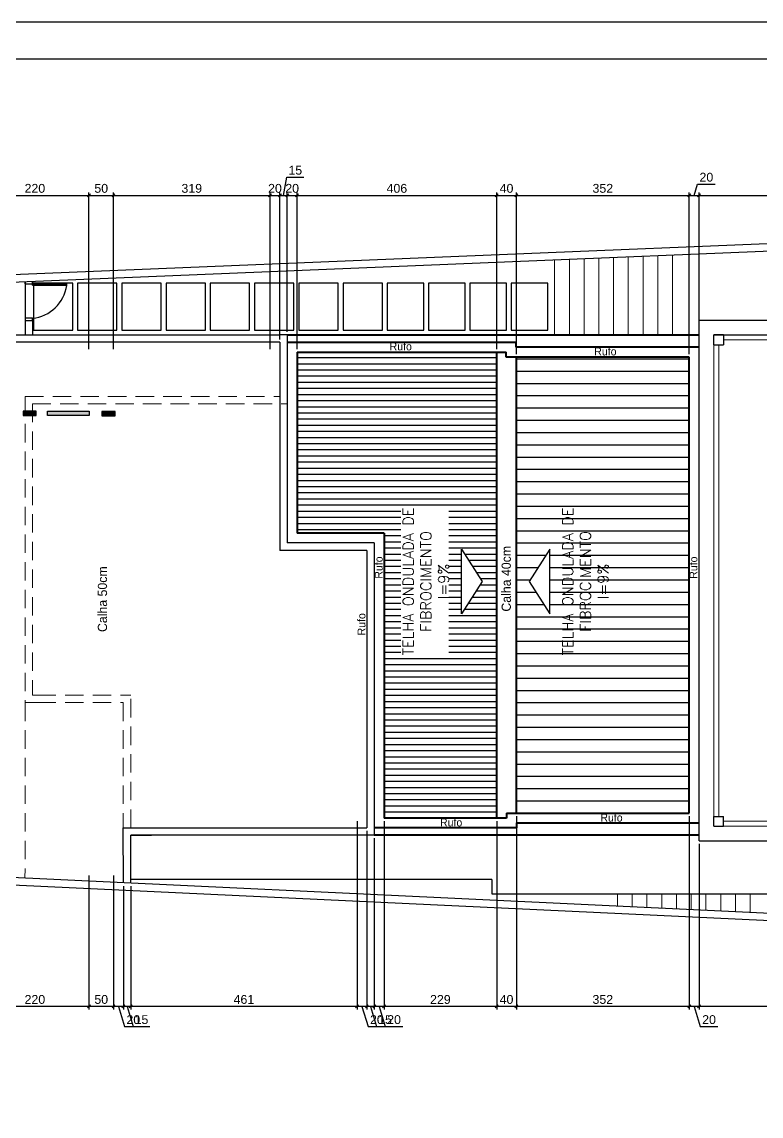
# Model space of a CAD drawing. Extents: x -165 to 197, y 154 to 653.
# Drawn here: x 23.49 to 38.53, y 471.67 to 493.94 of the extents above; entities that cross this region are included whole.
import ezdxf

# ---------------------------------------------------------------- set-up
doc = ezdxf.new("R2010")
doc.units = 0
doc.header["$MEASUREMENT"] = 0
doc.header["$PDMODE"] = 3
doc.header["$PDSIZE"] = 0.1
doc.linetypes.add('HIDDEN', pattern=[0.375, 0.25, -0.125])
doc.layers.get('0').update_dxf_attribs({"linetype": 'CONTINUOUS'})
doc.layers.get('DEFPOINTS').update_dxf_attribs({"linetype": 'CONTINUOUS'})
for name, color, linetype, lineweight in [('AIT-ESQUADRIA 34', 252, 'CONTINUOUS', 15), ('AIT-PAREDE', 4, 'CONTINUOUS', 30), ('FININHA', 251, 'CONTINUOUS', 25), ('PAREDES', 7, 'CONTINUOUS', 40), ('projeção', 251, 'CONTINUOUS', 18), ('Telhado', 36, 'CONTINUOUS', 25)]:
    doc.layers.add(name, color=color, linetype=linetype, lineweight=lineweight)
for name, color, linetype in [('AIT-PORTAS', 2, 'CONTINUOUS'), ('COTA', 1, 'CONTINUOUS'), ('LINHA CORTE', 7, 'CONTINUOUS'), ('MARGEM', 4, 'CONTINUOUS'), ('TEXTO', 190, 'CONTINUOUS'), ('TXT-LAYOUT', 192, 'CONTINUOUS')]:
    doc.layers.add(name, color=color, linetype=linetype)
doc.styles.add('ARIAL', font='ARIAL.TTF', dxfattribs={"height": 0.18})
doc.styles.add('PLANTA', font='stylu.ttf', dxfattribs={"height": 0.22})
doc.styles.add('SIMPLEX', font='simplex.shx')
doc.dimstyles.new('Copy of ISO-25', dxfattribs={"dimtxt": 0.18, "dimasz": 0.06, "dimexe": 0.06, "dimexo": 0.06, "dimgap": 0.05, "dimtad": 1, "dimdec": 0, "dimlfac": 100, "dimdsep": 46, "dimtxsty": 'ARIAL', "dimblk1": 'OBLIQUE', "dimblk2": 'OBLIQUE', "dimsah": 1, "dimcen": 2.5, "dimdle": 0.06, "dimclrd": 256, "dimclre": 256, "dimclrt": 256, "dimadec": 0, "dimazin": 0, "dimtfac": 1, "dimtdec": 0, "dimtmove": 1, "dimatfit": 3, "dimldrblk": 'OBLIQUE', "dimfxl": 0, "dimtolj": 1, "dimtzin": 0, "dimlwd": -1, "dimlwe": -1, "dimarcsym": 0})

# ---------------------------------------------------------------- blocks, each defined once
blk = doc.blocks.new('_OBLIQUE')
at = {"color": 0, "linetype": 'ByBlock'}
blk.add_line((-0.5, -0.5), (0.5, 0.5), dxfattribs=at)
blk = doc.blocks.new('*D96')
at = {"layer": 'COTA'}
for p, q in [((22.591, 490.412), (24.911, 490.412)), ((22.651, 487.281), (22.651, 490.472)), ((24.851, 487.281), (24.851, 490.472))]:
    blk.add_line(p, q, dxfattribs=at)
at = {"layer": 'DEFPOINTS', "color": 0}
for p in [(24.851, 490.412), (22.651, 487.221), (24.851, 487.221)]:
    blk.add_point(p, dxfattribs=at)
at = {"layer": 'COTA', "xscale": 0.06, "yscale": 0.06, "zscale": 0.06, "rotation": 180}
blk.add_blockref('_OBLIQUE', (22.651, 490.412), dxfattribs=at)
at = {"layer": 'COTA', "xscale": 0.06, "yscale": 0.06, "zscale": 0.06}
blk.add_blockref('_OBLIQUE', (24.851, 490.412), dxfattribs=at)
at = {"layer": 'COTA', "insert": (23.751, 490.554), "char_height": 0.18, "attachment_point": 5, "style": 'ARIAL'}
blk.add_mtext('\\A1;220', dxfattribs=at)
blk = doc.blocks.new('*D97')
at = {"layer": 'COTA'}
for p, q in [((24.791, 490.412), (25.411, 490.412)), ((24.851, 487.281), (24.851, 490.472)), ((25.351, 487.281), (25.351, 490.472))]:
    blk.add_line(p, q, dxfattribs=at)
at = {"layer": 'DEFPOINTS', "color": 0}
for p in [(25.351, 490.412), (24.851, 487.221), (25.351, 487.221)]:
    blk.add_point(p, dxfattribs=at)
at = {"layer": 'COTA', "xscale": 0.06, "yscale": 0.06, "zscale": 0.06, "rotation": 180}
blk.add_blockref('_OBLIQUE', (24.851, 490.412), dxfattribs=at)
at = {"layer": 'COTA', "xscale": 0.06, "yscale": 0.06, "zscale": 0.06}
blk.add_blockref('_OBLIQUE', (25.351, 490.412), dxfattribs=at)
at = {"layer": 'COTA', "insert": (25.101, 490.554), "char_height": 0.18, "attachment_point": 5, "style": 'ARIAL'}
blk.add_mtext('\\A1;50', dxfattribs=at)
blk = doc.blocks.new('*D98')
at = {"layer": 'COTA'}
for p, q in [((25.291, 490.412), (28.596, 490.412)), ((25.351, 487.281), (25.351, 490.472)), ((28.536, 487.281), (28.536, 490.472))]:
    blk.add_line(p, q, dxfattribs=at)
at = {"layer": 'DEFPOINTS', "color": 0}
for p in [(28.536, 490.412), (25.351, 487.221), (28.536, 487.221)]:
    blk.add_point(p, dxfattribs=at)
at = {"layer": 'COTA', "xscale": 0.06, "yscale": 0.06, "zscale": 0.06, "rotation": 180}
blk.add_blockref('_OBLIQUE', (25.351, 490.412), dxfattribs=at)
at = {"layer": 'COTA', "xscale": 0.06, "yscale": 0.06, "zscale": 0.06}
blk.add_blockref('_OBLIQUE', (28.536, 490.412), dxfattribs=at)
at = {"layer": 'COTA', "insert": (26.943, 490.554), "char_height": 0.18, "attachment_point": 5, "style": 'ARIAL'}
blk.add_mtext('\\A1;319', dxfattribs=at)
blk = doc.blocks.new('*D99')
at = {"layer": 'COTA'}
for p, q in [((28.476, 490.412), (28.796, 490.412)), ((28.536, 487.281), (28.536, 490.472)), ((28.736, 487.481), (28.736, 490.472))]:
    blk.add_line(p, q, dxfattribs=at)
at = {"layer": 'DEFPOINTS', "color": 0}
for p in [(28.736, 490.412), (28.736, 487.421), (28.536, 487.221)]:
    blk.add_point(p, dxfattribs=at)
at = {"layer": 'COTA', "xscale": 0.06, "yscale": 0.06, "zscale": 0.06, "rotation": 180}
blk.add_blockref('_OBLIQUE', (28.536, 490.412), dxfattribs=at)
at = {"layer": 'COTA', "xscale": 0.06, "yscale": 0.06, "zscale": 0.06}
blk.add_blockref('_OBLIQUE', (28.736, 490.412), dxfattribs=at)
at = {"layer": 'COTA', "insert": (28.636, 490.554), "char_height": 0.18, "attachment_point": 5, "style": 'ARIAL'}
blk.add_mtext('\\A1;20', dxfattribs=at)
blk = doc.blocks.new('*D100')
at = {"layer": 'COTA'}
for p, q in [((28.811, 490.412), (28.879, 490.781)), ((28.879, 490.781), (29.221, 490.781)), ((28.676, 490.412), (28.946, 490.412)), ((28.736, 487.481), (28.736, 490.472)), ((28.886, 487.631), (28.886, 490.472))]:
    blk.add_line(p, q, dxfattribs=at)
at = {"layer": 'DEFPOINTS', "color": 0}
for p in [(28.886, 490.412), (28.736, 487.421), (28.886, 487.571)]:
    blk.add_point(p, dxfattribs=at)
at = {"layer": 'COTA', "xscale": 0.06, "yscale": 0.06, "zscale": 0.06, "rotation": 180}
blk.add_blockref('_OBLIQUE', (28.736, 490.412), dxfattribs=at)
at = {"layer": 'COTA', "xscale": 0.06, "yscale": 0.06, "zscale": 0.06}
blk.add_blockref('_OBLIQUE', (28.886, 490.412), dxfattribs=at)
at = {"layer": 'COTA', "insert": (29.05, 490.923), "char_height": 0.18, "attachment_point": 5, "style": 'ARIAL'}
blk.add_mtext('\\A1;15', dxfattribs=at)
blk = doc.blocks.new('*D101')
at = {"layer": 'COTA'}
for p, q in [((28.826, 490.412), (29.146, 490.412)), ((28.886, 487.631), (28.886, 490.472)), ((29.086, 487.281), (29.086, 490.472))]:
    blk.add_line(p, q, dxfattribs=at)
at = {"layer": 'DEFPOINTS', "color": 0}
for p in [(29.086, 490.412), (28.886, 487.571), (29.086, 487.221)]:
    blk.add_point(p, dxfattribs=at)
at = {"layer": 'COTA', "xscale": 0.06, "yscale": 0.06, "zscale": 0.06, "rotation": 180}
blk.add_blockref('_OBLIQUE', (28.886, 490.412), dxfattribs=at)
at = {"layer": 'COTA', "xscale": 0.06, "yscale": 0.06, "zscale": 0.06}
blk.add_blockref('_OBLIQUE', (29.086, 490.412), dxfattribs=at)
at = {"layer": 'COTA', "insert": (28.986, 490.554), "char_height": 0.18, "attachment_point": 5, "style": 'ARIAL'}
blk.add_mtext('\\A1;20', dxfattribs=at)
blk = doc.blocks.new('*D102')
at = {"layer": 'COTA'}
for p, q in [((29.026, 490.412), (33.208, 490.412)), ((29.086, 487.281), (29.086, 490.472)), ((33.148, 487.281), (33.148, 490.472))]:
    blk.add_line(p, q, dxfattribs=at)
at = {"layer": 'DEFPOINTS', "color": 0}
for p in [(33.148, 490.412), (29.086, 487.221), (33.148, 487.221)]:
    blk.add_point(p, dxfattribs=at)
at = {"layer": 'COTA', "xscale": 0.06, "yscale": 0.06, "zscale": 0.06, "rotation": 180}
blk.add_blockref('_OBLIQUE', (29.086, 490.412), dxfattribs=at)
at = {"layer": 'COTA', "xscale": 0.06, "yscale": 0.06, "zscale": 0.06}
blk.add_blockref('_OBLIQUE', (33.148, 490.412), dxfattribs=at)
at = {"layer": 'COTA', "insert": (31.117, 490.554), "char_height": 0.18, "attachment_point": 5, "style": 'ARIAL'}
blk.add_mtext('\\A1;406', dxfattribs=at)
blk = doc.blocks.new('*D103')
at = {"layer": 'COTA'}
for p, q in [((33.088, 490.412), (33.608, 490.412)), ((33.148, 487.281), (33.148, 490.472)), ((33.548, 487.181), (33.548, 490.472))]:
    blk.add_line(p, q, dxfattribs=at)
at = {"layer": 'DEFPOINTS', "color": 0}
for p in [(33.548, 490.412), (33.148, 487.221), (33.548, 487.121)]:
    blk.add_point(p, dxfattribs=at)
at = {"layer": 'COTA', "xscale": 0.06, "yscale": 0.06, "zscale": 0.06, "rotation": 180}
blk.add_blockref('_OBLIQUE', (33.148, 490.412), dxfattribs=at)
at = {"layer": 'COTA', "xscale": 0.06, "yscale": 0.06, "zscale": 0.06}
blk.add_blockref('_OBLIQUE', (33.548, 490.412), dxfattribs=at)
at = {"layer": 'COTA', "insert": (33.348, 490.554), "char_height": 0.18, "attachment_point": 5, "style": 'ARIAL'}
blk.add_mtext('\\A1;40', dxfattribs=at)
blk = doc.blocks.new('*D104')
at = {"layer": 'COTA'}
for p, q in [((33.488, 490.412), (37.126, 490.412)), ((33.548, 487.181), (33.548, 490.472)), ((37.066, 487.181), (37.066, 490.472))]:
    blk.add_line(p, q, dxfattribs=at)
at = {"layer": 'DEFPOINTS', "color": 0}
for p in [(37.066, 490.412), (33.548, 487.121), (37.066, 487.121)]:
    blk.add_point(p, dxfattribs=at)
at = {"layer": 'COTA', "xscale": 0.06, "yscale": 0.06, "zscale": 0.06, "rotation": 180}
blk.add_blockref('_OBLIQUE', (33.548, 490.412), dxfattribs=at)
at = {"layer": 'COTA', "xscale": 0.06, "yscale": 0.06, "zscale": 0.06}
blk.add_blockref('_OBLIQUE', (37.066, 490.412), dxfattribs=at)
at = {"layer": 'COTA', "insert": (35.307, 490.554), "char_height": 0.18, "attachment_point": 5, "style": 'ARIAL'}
blk.add_mtext('\\A1;352', dxfattribs=at)
blk = doc.blocks.new('*D105')
at = {"layer": 'COTA'}
for p, q in [((37.166, 490.412), (37.234, 490.639)), ((37.234, 490.639), (37.594, 490.639)), ((37.006, 490.412), (37.326, 490.412)), ((37.066, 487.181), (37.066, 490.472)), ((37.266, 487.381), (37.266, 490.472))]:
    blk.add_line(p, q, dxfattribs=at)
at = {"layer": 'DEFPOINTS', "color": 0}
for p in [(37.266, 490.412), (37.266, 487.321), (37.066, 487.121)]:
    blk.add_point(p, dxfattribs=at)
at = {"layer": 'COTA', "xscale": 0.06, "yscale": 0.06, "zscale": 0.06, "rotation": 180}
blk.add_blockref('_OBLIQUE', (37.066, 490.412), dxfattribs=at)
at = {"layer": 'COTA', "xscale": 0.06, "yscale": 0.06, "zscale": 0.06}
blk.add_blockref('_OBLIQUE', (37.266, 490.412), dxfattribs=at)
at = {"layer": 'COTA', "insert": (37.414, 490.781), "char_height": 0.18, "attachment_point": 5, "style": 'ARIAL'}
blk.add_mtext('\\A1;20', dxfattribs=at)
blk = doc.blocks.new('*D106')
at = {"layer": 'COTA'}
for p, q in [((37.206, 490.412), (41.826, 490.412)), ((37.266, 487.381), (37.266, 490.472)), ((41.766, 487.631), (41.766, 490.472))]:
    blk.add_line(p, q, dxfattribs=at)
at = {"layer": 'DEFPOINTS', "color": 0}
for p in [(41.766, 490.412), (41.766, 487.571), (37.266, 487.321)]:
    blk.add_point(p, dxfattribs=at)
at = {"layer": 'COTA', "xscale": 0.06, "yscale": 0.06, "zscale": 0.06, "rotation": 180}
blk.add_blockref('_OBLIQUE', (37.266, 490.412), dxfattribs=at)
at = {"layer": 'COTA', "xscale": 0.06, "yscale": 0.06, "zscale": 0.06}
blk.add_blockref('_OBLIQUE', (41.766, 490.412), dxfattribs=at)
at = {"layer": 'COTA', "insert": (39.516, 490.554), "char_height": 0.18, "attachment_point": 5, "style": 'ARIAL'}
blk.add_mtext('\\A1;450', dxfattribs=at)
blk = doc.blocks.new('*D129')
at = {"layer": 'COTA'}
for p, q in [((37.266, 477.211), (37.266, 473.841)), ((41.766, 477.326), (41.766, 473.841)), ((41.826, 473.901), (37.206, 473.901))]:
    blk.add_line(p, q, dxfattribs=at)
at = {"layer": 'DEFPOINTS', "color": 0}
for p in [(41.766, 477.386), (37.266, 477.271), (37.266, 473.901)]:
    blk.add_point(p, dxfattribs=at)
at = {"layer": 'COTA', "xscale": 0.06, "yscale": 0.06, "zscale": 0.06, "rotation": 180}
blk.add_blockref('_OBLIQUE', (37.266, 473.901), dxfattribs=at)
at = {"layer": 'COTA', "xscale": 0.06, "yscale": 0.06, "zscale": 0.06}
blk.add_blockref('_OBLIQUE', (41.766, 473.901), dxfattribs=at)
at = {"layer": 'COTA', "insert": (39.516, 474.043), "char_height": 0.18, "attachment_point": 5, "style": 'ARIAL'}
blk.add_mtext('\\A1;450', dxfattribs=at)
blk = doc.blocks.new('*D130')
at = {"layer": 'COTA'}
for p, q in [((37.066, 477.776), (37.066, 473.841)), ((37.266, 477.211), (37.266, 473.841)), ((37.326, 473.901), (37.006, 473.901)), ((37.166, 473.901), (37.289, 473.49)), ((37.289, 473.49), (37.649, 473.49))]:
    blk.add_line(p, q, dxfattribs=at)
at = {"layer": 'DEFPOINTS', "color": 0}
for p in [(37.066, 477.836), (37.266, 477.271), (37.066, 473.901)]:
    blk.add_point(p, dxfattribs=at)
at = {"layer": 'COTA', "xscale": 0.06, "yscale": 0.06, "zscale": 0.06, "rotation": 180}
blk.add_blockref('_OBLIQUE', (37.066, 473.901), dxfattribs=at)
at = {"layer": 'COTA', "xscale": 0.06, "yscale": 0.06, "zscale": 0.06}
blk.add_blockref('_OBLIQUE', (37.266, 473.901), dxfattribs=at)
at = {"layer": 'COTA', "insert": (37.469, 473.632), "char_height": 0.18, "attachment_point": 5, "style": 'ARIAL'}
blk.add_mtext('\\A1;20', dxfattribs=at)
blk = doc.blocks.new('*D131')
at = {"layer": 'COTA'}
for p, q in [((33.548, 477.776), (33.548, 473.841)), ((37.066, 477.776), (37.066, 473.841)), ((37.126, 473.901), (33.488, 473.901))]:
    blk.add_line(p, q, dxfattribs=at)
at = {"layer": 'DEFPOINTS', "color": 0}
for p in [(33.548, 477.836), (37.066, 477.836), (33.548, 473.901)]:
    blk.add_point(p, dxfattribs=at)
at = {"layer": 'COTA', "xscale": 0.06, "yscale": 0.06, "zscale": 0.06, "rotation": 180}
blk.add_blockref('_OBLIQUE', (33.548, 473.901), dxfattribs=at)
at = {"layer": 'COTA', "xscale": 0.06, "yscale": 0.06, "zscale": 0.06}
blk.add_blockref('_OBLIQUE', (37.066, 473.901), dxfattribs=at)
at = {"layer": 'COTA', "insert": (35.307, 474.043), "char_height": 0.18, "attachment_point": 5, "style": 'ARIAL'}
blk.add_mtext('\\A1;352', dxfattribs=at)
blk = doc.blocks.new('*D132')
at = {"layer": 'COTA'}
for p, q in [((33.148, 477.676), (33.148, 473.841)), ((33.548, 477.776), (33.548, 473.841)), ((33.608, 473.901), (33.088, 473.901))]:
    blk.add_line(p, q, dxfattribs=at)
at = {"layer": 'DEFPOINTS', "color": 0}
for p in [(33.548, 477.836), (33.148, 477.736), (33.148, 473.901)]:
    blk.add_point(p, dxfattribs=at)
at = {"layer": 'COTA', "xscale": 0.06, "yscale": 0.06, "zscale": 0.06, "rotation": 180}
blk.add_blockref('_OBLIQUE', (33.148, 473.901), dxfattribs=at)
at = {"layer": 'COTA', "xscale": 0.06, "yscale": 0.06, "zscale": 0.06}
blk.add_blockref('_OBLIQUE', (33.548, 473.901), dxfattribs=at)
at = {"layer": 'COTA', "insert": (33.348, 474.043), "char_height": 0.18, "attachment_point": 5, "style": 'ARIAL'}
blk.add_mtext('\\A1;40', dxfattribs=at)
blk = doc.blocks.new('*D133')
at = {"layer": 'COTA'}
for p, q in [((30.856, 477.676), (30.856, 473.841)), ((33.148, 477.676), (33.148, 473.841)), ((33.208, 473.901), (30.796, 473.901))]:
    blk.add_line(p, q, dxfattribs=at)
at = {"layer": 'DEFPOINTS', "color": 0}
for p in [(30.856, 477.736), (33.148, 477.736), (30.856, 473.901)]:
    blk.add_point(p, dxfattribs=at)
at = {"layer": 'COTA', "xscale": 0.06, "yscale": 0.06, "zscale": 0.06, "rotation": 180}
blk.add_blockref('_OBLIQUE', (30.856, 473.901), dxfattribs=at)
at = {"layer": 'COTA', "xscale": 0.06, "yscale": 0.06, "zscale": 0.06}
blk.add_blockref('_OBLIQUE', (33.148, 473.901), dxfattribs=at)
at = {"layer": 'COTA', "insert": (32.002, 474.043), "char_height": 0.18, "attachment_point": 5, "style": 'ARIAL'}
blk.add_mtext('\\A1;229', dxfattribs=at)
blk = doc.blocks.new('*D134')
at = {"layer": 'COTA'}
for p, q in [((30.856, 477.676), (30.856, 473.841)), ((30.656, 477.326), (30.656, 473.841)), ((30.916, 473.901), (30.596, 473.901)), ((30.756, 473.901), (30.88, 473.49)), ((30.88, 473.49), (31.24, 473.49))]:
    blk.add_line(p, q, dxfattribs=at)
at = {"layer": 'DEFPOINTS', "color": 0}
for p in [(30.856, 477.736), (30.656, 477.386), (30.656, 473.901)]:
    blk.add_point(p, dxfattribs=at)
at = {"layer": 'COTA', "xscale": 0.06, "yscale": 0.06, "zscale": 0.06, "rotation": 180}
blk.add_blockref('_OBLIQUE', (30.656, 473.901), dxfattribs=at)
at = {"layer": 'COTA', "xscale": 0.06, "yscale": 0.06, "zscale": 0.06}
blk.add_blockref('_OBLIQUE', (30.856, 473.901), dxfattribs=at)
at = {"layer": 'COTA', "insert": (31.06, 473.632), "char_height": 0.18, "attachment_point": 5, "style": 'ARIAL'}
blk.add_mtext('\\A1;20', dxfattribs=at)
blk = doc.blocks.new('*D135')
at = {"layer": 'COTA'}
for p, q in [((30.506, 477.476), (30.506, 473.841)), ((30.656, 477.326), (30.656, 473.841)), ((30.716, 473.901), (30.446, 473.901)), ((30.581, 473.901), (30.705, 473.49)), ((30.705, 473.49), (31.047, 473.49))]:
    blk.add_line(p, q, dxfattribs=at)
at = {"layer": 'DEFPOINTS', "color": 0}
for p in [(30.506, 477.536), (30.656, 477.386), (30.506, 473.901)]:
    blk.add_point(p, dxfattribs=at)
at = {"layer": 'COTA', "xscale": 0.06, "yscale": 0.06, "zscale": 0.06, "rotation": 180}
blk.add_blockref('_OBLIQUE', (30.506, 473.901), dxfattribs=at)
at = {"layer": 'COTA', "xscale": 0.06, "yscale": 0.06, "zscale": 0.06}
blk.add_blockref('_OBLIQUE', (30.656, 473.901), dxfattribs=at)
at = {"layer": 'COTA', "insert": (30.876, 473.632), "char_height": 0.18, "attachment_point": 5, "style": 'ARIAL'}
blk.add_mtext('\\A1;15', dxfattribs=at)
blk = doc.blocks.new('*D136')
at = {"layer": 'COTA'}
for p, q in [((30.306, 477.676), (30.306, 473.841)), ((30.506, 477.476), (30.506, 473.841)), ((30.566, 473.901), (30.246, 473.901)), ((30.406, 473.901), (30.53, 473.49)), ((30.53, 473.49), (30.89, 473.49))]:
    blk.add_line(p, q, dxfattribs=at)
at = {"layer": 'DEFPOINTS', "color": 0}
for p in [(30.306, 477.736), (30.506, 477.536), (30.306, 473.901)]:
    blk.add_point(p, dxfattribs=at)
at = {"layer": 'COTA', "xscale": 0.06, "yscale": 0.06, "zscale": 0.06, "rotation": 180}
blk.add_blockref('_OBLIQUE', (30.306, 473.901), dxfattribs=at)
at = {"layer": 'COTA', "xscale": 0.06, "yscale": 0.06, "zscale": 0.06}
blk.add_blockref('_OBLIQUE', (30.506, 473.901), dxfattribs=at)
at = {"layer": 'COTA', "insert": (30.71, 473.632), "char_height": 0.18, "attachment_point": 5, "style": 'ARIAL'}
blk.add_mtext('\\A1;20', dxfattribs=at)
blk = doc.blocks.new('*D137')
at = {"layer": 'COTA'}
for p, q in [((30.306, 477.676), (30.306, 473.841)), ((25.701, 476.35), (25.701, 473.841)), ((30.366, 473.901), (25.641, 473.901))]:
    blk.add_line(p, q, dxfattribs=at)
at = {"layer": 'DEFPOINTS', "color": 0}
for p in [(30.306, 477.736), (25.701, 476.41), (25.701, 473.901)]:
    blk.add_point(p, dxfattribs=at)
at = {"layer": 'COTA', "xscale": 0.06, "yscale": 0.06, "zscale": 0.06, "rotation": 180}
blk.add_blockref('_OBLIQUE', (25.701, 473.901), dxfattribs=at)
at = {"layer": 'COTA', "xscale": 0.06, "yscale": 0.06, "zscale": 0.06}
blk.add_blockref('_OBLIQUE', (30.306, 473.901), dxfattribs=at)
at = {"layer": 'COTA', "insert": (28.004, 474.043), "char_height": 0.18, "attachment_point": 5, "style": 'ARIAL'}
blk.add_mtext('\\A1;461', dxfattribs=at)
blk = doc.blocks.new('*D138')
at = {"layer": 'COTA'}
for p, q in [((25.551, 476.35), (25.551, 473.841)), ((25.701, 476.35), (25.701, 473.841)), ((25.761, 473.901), (25.491, 473.901)), ((25.626, 473.901), (25.749, 473.49)), ((25.749, 473.49), (26.091, 473.49))]:
    blk.add_line(p, q, dxfattribs=at)
at = {"layer": 'DEFPOINTS', "color": 0}
for p in [(25.551, 476.41), (25.701, 476.41), (25.551, 473.901)]:
    blk.add_point(p, dxfattribs=at)
at = {"layer": 'COTA', "xscale": 0.06, "yscale": 0.06, "zscale": 0.06, "rotation": 180}
blk.add_blockref('_OBLIQUE', (25.551, 473.901), dxfattribs=at)
at = {"layer": 'COTA', "xscale": 0.06, "yscale": 0.06, "zscale": 0.06}
blk.add_blockref('_OBLIQUE', (25.701, 473.901), dxfattribs=at)
at = {"layer": 'COTA', "insert": (25.92, 473.632), "char_height": 0.18, "attachment_point": 5, "style": 'ARIAL'}
blk.add_mtext('\\A1;15', dxfattribs=at)
blk = doc.blocks.new('*D139')
at = {"layer": 'COTA'}
for p, q in [((25.351, 476.566), (25.351, 473.841)), ((25.551, 476.35), (25.551, 473.841)), ((25.611, 473.901), (25.291, 473.901)), ((25.451, 473.901), (25.574, 473.49)), ((25.574, 473.49), (25.934, 473.49))]:
    blk.add_line(p, q, dxfattribs=at)
at = {"layer": 'DEFPOINTS', "color": 0}
for p in [(25.351, 476.626), (25.551, 476.41), (25.351, 473.901)]:
    blk.add_point(p, dxfattribs=at)
at = {"layer": 'COTA', "xscale": 0.06, "yscale": 0.06, "zscale": 0.06, "rotation": 180}
blk.add_blockref('_OBLIQUE', (25.351, 473.901), dxfattribs=at)
at = {"layer": 'COTA', "xscale": 0.06, "yscale": 0.06, "zscale": 0.06}
blk.add_blockref('_OBLIQUE', (25.551, 473.901), dxfattribs=at)
at = {"layer": 'COTA', "insert": (25.754, 473.632), "char_height": 0.18, "attachment_point": 5, "style": 'ARIAL'}
blk.add_mtext('\\A1;20', dxfattribs=at)
blk = doc.blocks.new('*D140')
at = {"layer": 'COTA'}
for p, q in [((24.851, 476.566), (24.851, 473.841)), ((25.351, 476.566), (25.351, 473.841)), ((25.411, 473.901), (24.791, 473.901))]:
    blk.add_line(p, q, dxfattribs=at)
at = {"layer": 'DEFPOINTS', "color": 0}
for p in [(24.851, 476.626), (25.351, 476.626), (24.851, 473.901)]:
    blk.add_point(p, dxfattribs=at)
at = {"layer": 'COTA', "xscale": 0.06, "yscale": 0.06, "zscale": 0.06, "rotation": 180}
blk.add_blockref('_OBLIQUE', (24.851, 473.901), dxfattribs=at)
at = {"layer": 'COTA', "xscale": 0.06, "yscale": 0.06, "zscale": 0.06}
blk.add_blockref('_OBLIQUE', (25.351, 473.901), dxfattribs=at)
at = {"layer": 'COTA', "insert": (25.101, 474.043), "char_height": 0.18, "attachment_point": 5, "style": 'ARIAL'}
blk.add_mtext('\\A1;50', dxfattribs=at)
blk = doc.blocks.new('*D141')
at = {"layer": 'COTA'}
for p, q in [((22.651, 476.694), (22.651, 473.841)), ((24.851, 476.566), (24.851, 473.841)), ((24.911, 473.901), (22.591, 473.901))]:
    blk.add_line(p, q, dxfattribs=at)
at = {"layer": 'DEFPOINTS', "color": 0}
for p in [(22.651, 476.754), (24.851, 476.626), (22.651, 473.901)]:
    blk.add_point(p, dxfattribs=at)
at = {"layer": 'COTA', "xscale": 0.06, "yscale": 0.06, "zscale": 0.06, "rotation": 180}
blk.add_blockref('_OBLIQUE', (22.651, 473.901), dxfattribs=at)
at = {"layer": 'COTA', "xscale": 0.06, "yscale": 0.06, "zscale": 0.06}
blk.add_blockref('_OBLIQUE', (24.851, 473.901), dxfattribs=at)
at = {"layer": 'COTA', "insert": (23.751, 474.043), "char_height": 0.18, "attachment_point": 5, "style": 'ARIAL'}
blk.add_mtext('\\A1;220', dxfattribs=at)

msp = doc.modelspace()

# ---------------------------------------------------------------- hatches: boundary and pattern name
at = {"layer": 'LINHA CORTE'}
for points in [[(23.778, 486.019), (23.778, 485.931), (23.512, 485.931), (23.512, 486.019)], [(24.853, 486.019), (24.853, 485.931), (24.009, 485.931), (24.009, 486.019)], [(25.383, 486.012), (25.383, 485.923), (25.116, 485.923), (25.116, 486.012)]]:
    msp.add_hatch(color=256, dxfattribs=at).paths.add_polyline_path(points)
at = {"layer": 'Telhado'}
h = msp.add_hatch(dxfattribs=at)
h.set_pattern_fill('_USER', color=256, scale=0.125, style=0, pattern_type=0)
h.set_pattern_definition([(0, (29.086, 477.73575), (0, 0.125), [])])
h.paths.add_polyline_path([(32.43, 483.211), (32.852, 482.551), (32.43, 481.892)])
h.paths.add_polyline_path([(33.148, 487.221), (29.086, 487.221), (29.086, 483.536), (30.856, 483.536), (30.856, 477.736), (33.148, 477.736)])
h.paths.add_polyline_path([(31.197, 484.04), (32.171, 484.04), (32.171, 481.056), (31.197, 481.056)])
h = msp.add_hatch(dxfattribs=at)
h.set_pattern_fill('_USER', color=256, scale=0.25, style=0, pattern_type=0)
h.set_pattern_definition([(0, (33.54758, 477.83562), (0, 0.25), [])])
h.paths.add_polyline_path([(37.066, 487.121), (33.548, 487.121), (33.548, 477.836), (37.066, 477.836)])
h.paths.add_polyline_path([(34.231, 481.892), (33.808, 482.551), (34.231, 483.211)], flags=16)
h.paths.add_polyline_path([(34.431, 481.058), (34.431, 484.046), (35.475, 484.046), (35.475, 481.058)], flags=24)

# ---------------------------------------------------------------- linework, layer by layer
msp.add_lwpolyline([(10.195, 493.944), (73.195, 493.944), (73.195, 449.394), (10.195, 449.394)], close=True)
at = {"layer": 'AIT-ESQUADRIA 34', "color": 9}
for p, q in [((35.826, 487.571), (35.826, 489.162)), ((35.826, 487.571), (35.826, 489.162)), ((36.126, 487.571), (36.126, 489.174)), ((36.126, 487.571), (36.126, 489.174)), ((36.426, 487.571), (36.426, 489.186)), ((36.426, 487.571), (36.426, 489.186)), ((36.726, 487.571), (36.726, 489.201)), ((36.726, 487.571), (36.726, 489.201)), ((34.326, 487.571), (34.326, 489.1)), ((34.326, 487.571), (34.326, 489.1)), ((34.626, 487.571), (34.626, 489.112)), ((34.626, 487.571), (34.626, 489.112)), ((34.926, 487.571), (34.926, 489.125)), ((34.926, 487.571), (34.926, 489.125)), ((35.226, 487.571), (35.226, 489.137)), ((35.226, 487.571), (35.226, 489.137)), ((35.526, 487.571), (35.526, 489.149)), ((35.526, 487.571), (35.526, 489.149)), ((37.766, 487.571), (41.766, 487.571)), ((37.766, 487.471), (41.766, 487.471)), ((37.566, 482.846), (37.566, 487.371)), ((37.666, 482.846), (37.666, 487.371)), ((37.566, 477.771), (37.566, 482.846)), ((37.666, 477.771), (37.666, 482.846)), ((37.766, 477.671), (41.766, 477.671)), ((41.766, 477.571), (37.766, 477.571)), ((35.606, 476.191), (35.606, 475.942)), ((35.906, 476.191), (35.906, 475.928)), ((36.206, 476.191), (36.206, 475.913)), ((36.506, 476.191), (36.506, 475.899)), ((36.806, 476.191), (36.806, 475.885)), ((37.106, 476.191), (37.106, 476.126)), ((37.106, 476.191), (37.106, 475.871)), ((37.406, 476.191), (37.406, 475.857)), ((37.706, 476.191), (37.706, 475.843)), ((38.006, 476.191), (38.006, 475.828)), ((38.306, 476.191), (38.306, 475.814))]:
    msp.add_line(p, q, dxfattribs=at)
at = {"layer": 'AIT-PAREDE'}
for p, q in [((37.266, 487.871), (42.066, 487.871)), ((37.266, 477.271), (37.266, 487.871)), ((28.886, 487.571), (28.736, 487.571)), ((28.736, 487.421), (28.736, 487.271)), ((28.886, 487.571), (28.886, 486.171)), ((28.886, 487.421), (28.886, 487.271)), ((37.566, 487.571), (52.166, 487.571)), ((37.566, 487.371), (37.566, 487.571)), ((37.766, 487.571), (37.566, 487.571)), ((37.766, 487.571), (37.766, 487.371)), ((28.736, 487.271), (28.736, 486.321)), ((33.846, 487.321), (33.696, 487.321)), ((37.566, 487.371), (37.766, 487.371)), ((28.736, 486.321), (28.736, 483.185)), ((28.886, 486.321), (28.886, 483.336)), ((30.506, 483.185), (28.736, 483.185)), ((30.656, 483.336), (28.886, 483.336)), ((37.566, 477.771), (37.766, 477.771)), ((37.566, 477.571), (37.566, 477.771)), ((37.766, 477.571), (37.766, 477.771)), ((25.551, 476.417), (25.55, 477.536)), ((25.701, 477.386), (26.123, 477.386)), ((30.656, 477.386), (25.701, 477.386)), ((25.701, 476.41), (25.701, 477.386)), ((37.566, 477.571), (37.766, 477.571)), ((37.266, 477.271), (41.916, 477.271)), ((30.437, 476.186), (16.512, 476.844))]:
    msp.add_line(p, q, dxfattribs=at)
at = {"layer": 'AIT-PAREDE', "ltscale": 10}
for p, q in [((22.301, 487.571), (28.736, 487.571)), ((28.736, 487.421), (22.451, 487.421)), ((28.736, 486.321), (28.736, 486.321)), ((30.506, 483.185), (30.506, 477.536)), ((30.656, 483.336), (30.656, 477.386)), ((25.55, 477.536), (30.506, 477.536)), ((33.048, 476.487), (25.701, 476.487)), ((33.048, 476.487), (33.048, 476.191)), ((33.048, 476.191), (43.916, 476.191))]:
    msp.add_line(p, q, dxfattribs=at)
at = {"layer": 'AIT-PAREDE'}
for points in [[(56.162, 490.151), (56.162, 474.821), (16.512, 476.686), (16.512, 476.844)], [(16.512, 488.52), (56.162, 490.151)], [(16.512, 488.37), (56.012, 489.995), (56.012, 474.978), (39.862, 475.741)], [(39.862, 475.741), (30.437, 476.186)]]:
    msp.add_lwpolyline(points, dxfattribs=at)
at = {"layer": 'AIT-PORTAS', "color": 9}
for p, q in [((23.551, 488.611), (23.551, 488.66)), ((23.551, 488.66), (23.551, 488.611)), ((23.551, 488.611), (24.401, 488.611)), ((23.701, 488.666), (23.701, 488.581)), ((23.701, 488.66), (23.701, 488.581)), ((23.701, 488.66), (23.701, 488.61)), ((23.701, 488.581), (23.701, 488.66)), ((23.701, 488.581), (23.701, 488.611)), ((23.701, 488.581), (24.401, 488.581)), ((24.401, 488.581), (24.401, 488.611)), ((23.701, 487.911), (23.551, 487.911)), ((23.551, 487.911), (23.551, 487.861)), ((23.701, 487.861), (23.551, 487.861)), ((23.551, 487.861), (23.551, 487.571)), ((23.701, 487.861), (23.701, 487.911)), ((23.701, 487.861), (23.701, 487.571))]:
    msp.add_line(p, q, dxfattribs=at)
msp.add_arc((23.621, 488.695), 0.788, 275.8223, 351.6688, dxfattribs=at)
at = {"layer": 'FININHA'}
for p, q in [((23.551, 488.611), (23.551, 487.911)), ((27.321, 487.571), (28.736, 487.571))]:
    msp.add_line(p, q, dxfattribs=at)
for points in [[(24.521, 487.671), (24.521, 488.622), (23.721, 488.622), (23.721, 487.671)], [(24.521, 487.671), (24.521, 488.622), (23.721, 488.622), (23.721, 487.671)], [(25.421, 487.671), (25.421, 488.622), (24.621, 488.622), (24.621, 487.671)], [(26.321, 487.671), (26.321, 488.622), (25.521, 488.622), (25.521, 487.671)], [(27.221, 487.671), (27.221, 488.622), (26.421, 488.622), (26.421, 487.671)], [(28.121, 487.671), (28.121, 488.622), (27.321, 488.622), (27.321, 487.671)], [(29.021, 487.671), (29.021, 488.622), (28.221, 488.622), (28.221, 487.671)], [(29.921, 487.671), (29.921, 488.622), (29.121, 488.622), (29.121, 487.671)], [(30.821, 487.671), (30.821, 488.622), (30.021, 488.622), (30.021, 487.671)], [(31.662, 487.671), (31.662, 488.622), (30.921, 488.622), (30.921, 487.671)], [(32.503, 487.671), (32.503, 488.622), (31.762, 488.622), (31.762, 487.671)], [(33.344, 487.671), (33.344, 488.622), (32.603, 488.622), (32.603, 487.671)], [(34.186, 487.671), (34.186, 488.622), (33.444, 488.622), (33.444, 487.671)]]:
    msp.add_lwpolyline(points, close=True, dxfattribs=at)
at = {"layer": 'LINHA CORTE'}
for points in [[(23.512, 485.931), (23.778, 485.931), (23.778, 486.019), (23.512, 486.019)], [(24.853, 485.931), (24.009, 485.931), (24.009, 486.019), (24.853, 486.019)], [(25.116, 485.923), (25.383, 485.923), (25.383, 486.012), (25.116, 486.012)]]:
    msp.add_lwpolyline(points, close=True, dxfattribs=at)
at = {"layer": 'MARGEM'}
msp.add_lwpolyline([(12.07, 493.194), (72.445, 493.194), (72.445, 450.144), (12.07, 450.144)], close=True, dxfattribs=at)
at = {"layer": 'PAREDES', "ltscale": 10}
for p, q in [((28.886, 487.571), (37.266, 487.571)), ((28.886, 487.421), (33.542, 487.421)), ((33.542, 487.321), (33.542, 487.421)), ((29.086, 487.221), (33.342, 487.221)), ((33.148, 477.736), (33.148, 487.221)), ((33.342, 487.121), (33.342, 487.221)), ((37.266, 487.321), (33.542, 487.321)), ((37.066, 487.121), (33.342, 487.121)), ((33.548, 477.836), (33.548, 487.121)), ((37.066, 477.836), (37.066, 487.121)), ((33.348, 477.836), (37.066, 477.836)), ((33.548, 477.636), (37.266, 477.636))]:
    msp.add_line(p, q, dxfattribs=at)
at = {"layer": 'PAREDES'}
for p, q in [((29.086, 487.221), (29.086, 483.536)), ((30.856, 483.536), (29.086, 483.536)), ((30.856, 483.536), (30.856, 477.736)), ((33.348, 477.836), (33.348, 477.736)), ((33.348, 477.736), (30.856, 477.736)), ((33.548, 477.636), (33.548, 477.536)), ((33.548, 477.536), (30.656, 477.536)), ((37.266, 477.386), (30.656, 477.386))]:
    msp.add_line(p, q, dxfattribs=at)
at = {"layer": 'projeção', "linetype": 'HIDDEN', "ltscale": 1.5}
for p, q in [((23.551, 486.321), (23.551, 480.086)), ((23.551, 486.321), (28.736, 486.321)), ((23.701, 486.171), (23.704, 480.236)), ((23.701, 486.171), (28.886, 486.171)), ((23.551, 480.086), (23.55, 476.511)), ((23.804, 480.236), (25.701, 480.236)), ((23.804, 480.086), (25.55, 480.086)), ((25.55, 480.086), (25.55, 477.536)), ((25.701, 480.236), (25.554, 480.236)), ((25.701, 477.536), (25.701, 480.236))]:
    msp.add_line(p, q, dxfattribs=at)
at = {"layer": 'projeção', "ltscale": 0.5}
for p, q in [((23.551, 480.086), (23.804, 480.086)), ((23.554, 480.086), (23.804, 480.086)), ((23.555, 480.086), (23.804, 480.086)), ((23.804, 480.236), (23.704, 480.236)), ((23.704, 480.236), (23.804, 480.236)), ((23.704, 480.236), (23.804, 480.236))]:
    msp.add_line(p, q, dxfattribs=at)
at = {"layer": 'TEXTO'}
for points in [[(32.43, 481.892), (32.43, 483.211), (32.852, 482.551)], [(34.231, 481.892), (34.231, 483.211), (33.808, 482.551)]]:
    msp.add_lwpolyline(points, close=True, dxfattribs=at)

# ---------------------------------------------------------------- texts
at = {"layer": 'TEXTO', "char_height": 0.216, "width": 3.35168, "rotation": 90, "style": 'SIMPLEX'}
for insert, attachment_point in [((32.176, 482.552), 8), ((34.485, 482.552), 2)]:
    msp.add_mtext('TELHA ONDULADA DE FIBROCIMENTO\\PI=9%', dxfattribs=dict(at, insert=insert, attachment_point=attachment_point))
at = {"layer": 'TXT-LAYOUT', "char_height": 0.16031, "attachment_point": 6, "style": 'PLANTA'}
for insert in [(31.422, 487.336), (35.586, 487.233), (35.71, 477.744), (32.448, 477.645)]:
    msp.add_mtext('{\\fCentury Gothic|b0|i0|c0|p34;Rufo}', dxfattribs=dict(at, insert=insert))
at = {"layer": 'TXT-LAYOUT', "attachment_point": 6, "rotation": 90, "style": 'PLANTA'}
for s, insert, char_height in [('{\\fCentury Gothic|b0|i0|c0|p34;Calha 40cm}', (33.343, 483.276), 0.1875), ('{\\fCentury Gothic|b0|i0|c0|p34;Rufo}', (30.747, 483.062), 0.16031), ('{\\fCentury Gothic|b0|i0|c0|p34;Rufo}', (37.152, 483.06), 0.16031), ('{\\fCentury Gothic|b0|i0|c0|p34;Calha 50cm}', (25.127, 482.861), 0.1875), ('{\\fCentury Gothic|b0|i0|c0|p34;Rufo}', (30.398, 481.907), 0.16031)]:
    msp.add_mtext(s, dxfattribs=dict(at, insert=insert, char_height=char_height))

# ---------------------------------------------------------------- dimensions: what is measured, and where the dimension line sits
at = {"layer": 'COTA'}
for base, p1, p2, picture, middle in [((28.886, 490.412), (28.736, 487.421), (28.886, 487.571), '*D100', (28.929, 490.781)), ((28.736, 490.412), (28.536, 487.221), (28.736, 487.421), '*D99', (28.636, 490.412)), ((29.086, 490.412), (28.886, 487.571), (29.086, 487.221), '*D101', (28.986, 490.412))]:
    dim = msp.add_linear_dim(base=base, p1=p1, p2=p2, dimstyle='Copy of ISO-25', dxfattribs=at)
    dim.commit()
    dim.dimension.update_dxf_attribs({"geometry": picture, "text_midpoint": middle, "dimtype": 160})
for base, p1, p2, picture, middle in [((37.266, 490.412), (37.066, 487.121), (37.266, 487.321), '*D105', (37.284, 490.781)), ((24.851, 490.412), (22.651, 487.221), (24.851, 487.221), '*D96', (23.751, 490.554)), ((25.351, 490.412), (24.851, 487.221), (25.351, 487.221), '*D97', (25.101, 490.554)), ((28.536, 490.4122), (25.3505, 487.2211), (28.536, 487.2211), '*D98', (26.9432, 490.5541)), ((33.148, 490.412), (29.086, 487.221), (33.148, 487.221), '*D102', (31.117, 490.554)), ((33.548, 490.412), (33.148, 487.221), (33.548, 487.121), '*D103', (33.348, 490.554)), ((37.066, 490.412), (33.548, 487.121), (37.066, 487.121), '*D104', (35.307, 490.554)), ((41.766, 490.412), (37.266, 487.321), (41.766, 487.571), '*D106', (39.516, 490.554)), ((33.148, 473.901), (33.548, 477.836), (33.148, 477.736), '*D132', (33.348, 474.043)), ((33.548, 473.901), (37.066, 477.836), (33.548, 477.836), '*D131', (35.307, 474.043)), ((37.066, 473.901), (37.266, 477.271), (37.066, 477.836), '*D130', (37.339, 473.632)), ((25.7007, 473.9012), (30.3064, 477.7358), (25.7007, 476.4097), '*D137', (28.0035, 474.0431)), ((30.306, 473.901), (30.506, 477.536), (30.306, 477.736), '*D136', (30.58, 473.632)), ((30.656, 473.901), (30.856, 477.736), (30.656, 477.386), '*D134', (30.93, 473.632)), ((30.856, 473.901), (33.148, 477.736), (30.856, 477.736), '*D133', (32.002, 474.043)), ((30.506, 473.901), (30.656, 477.386), (30.506, 477.536), '*D135', (30.755, 473.632)), ((37.266, 473.901), (41.766, 477.386), (37.266, 477.271), '*D129', (39.516, 474.043)), ((22.651, 473.901), (24.851, 476.626), (22.651, 476.754), '*D141', (23.751, 474.043)), ((24.851, 473.901), (25.351, 476.626), (24.851, 476.626), '*D140', (25.101, 474.043)), ((25.351, 473.901), (25.551, 476.41), (25.351, 476.626), '*D139', (25.624, 473.632)), ((25.551, 473.901), (25.701, 476.41), (25.551, 476.41), '*D138', (25.799, 473.632))]:
    dim = msp.add_linear_dim(base=base, p1=p1, p2=p2, dimstyle='Copy of ISO-25', dxfattribs=at)
    dim.commit()
    dim.dimension.update_dxf_attribs({"geometry": picture, "text_midpoint": middle})

doc.saveas('drawing.dxf')
